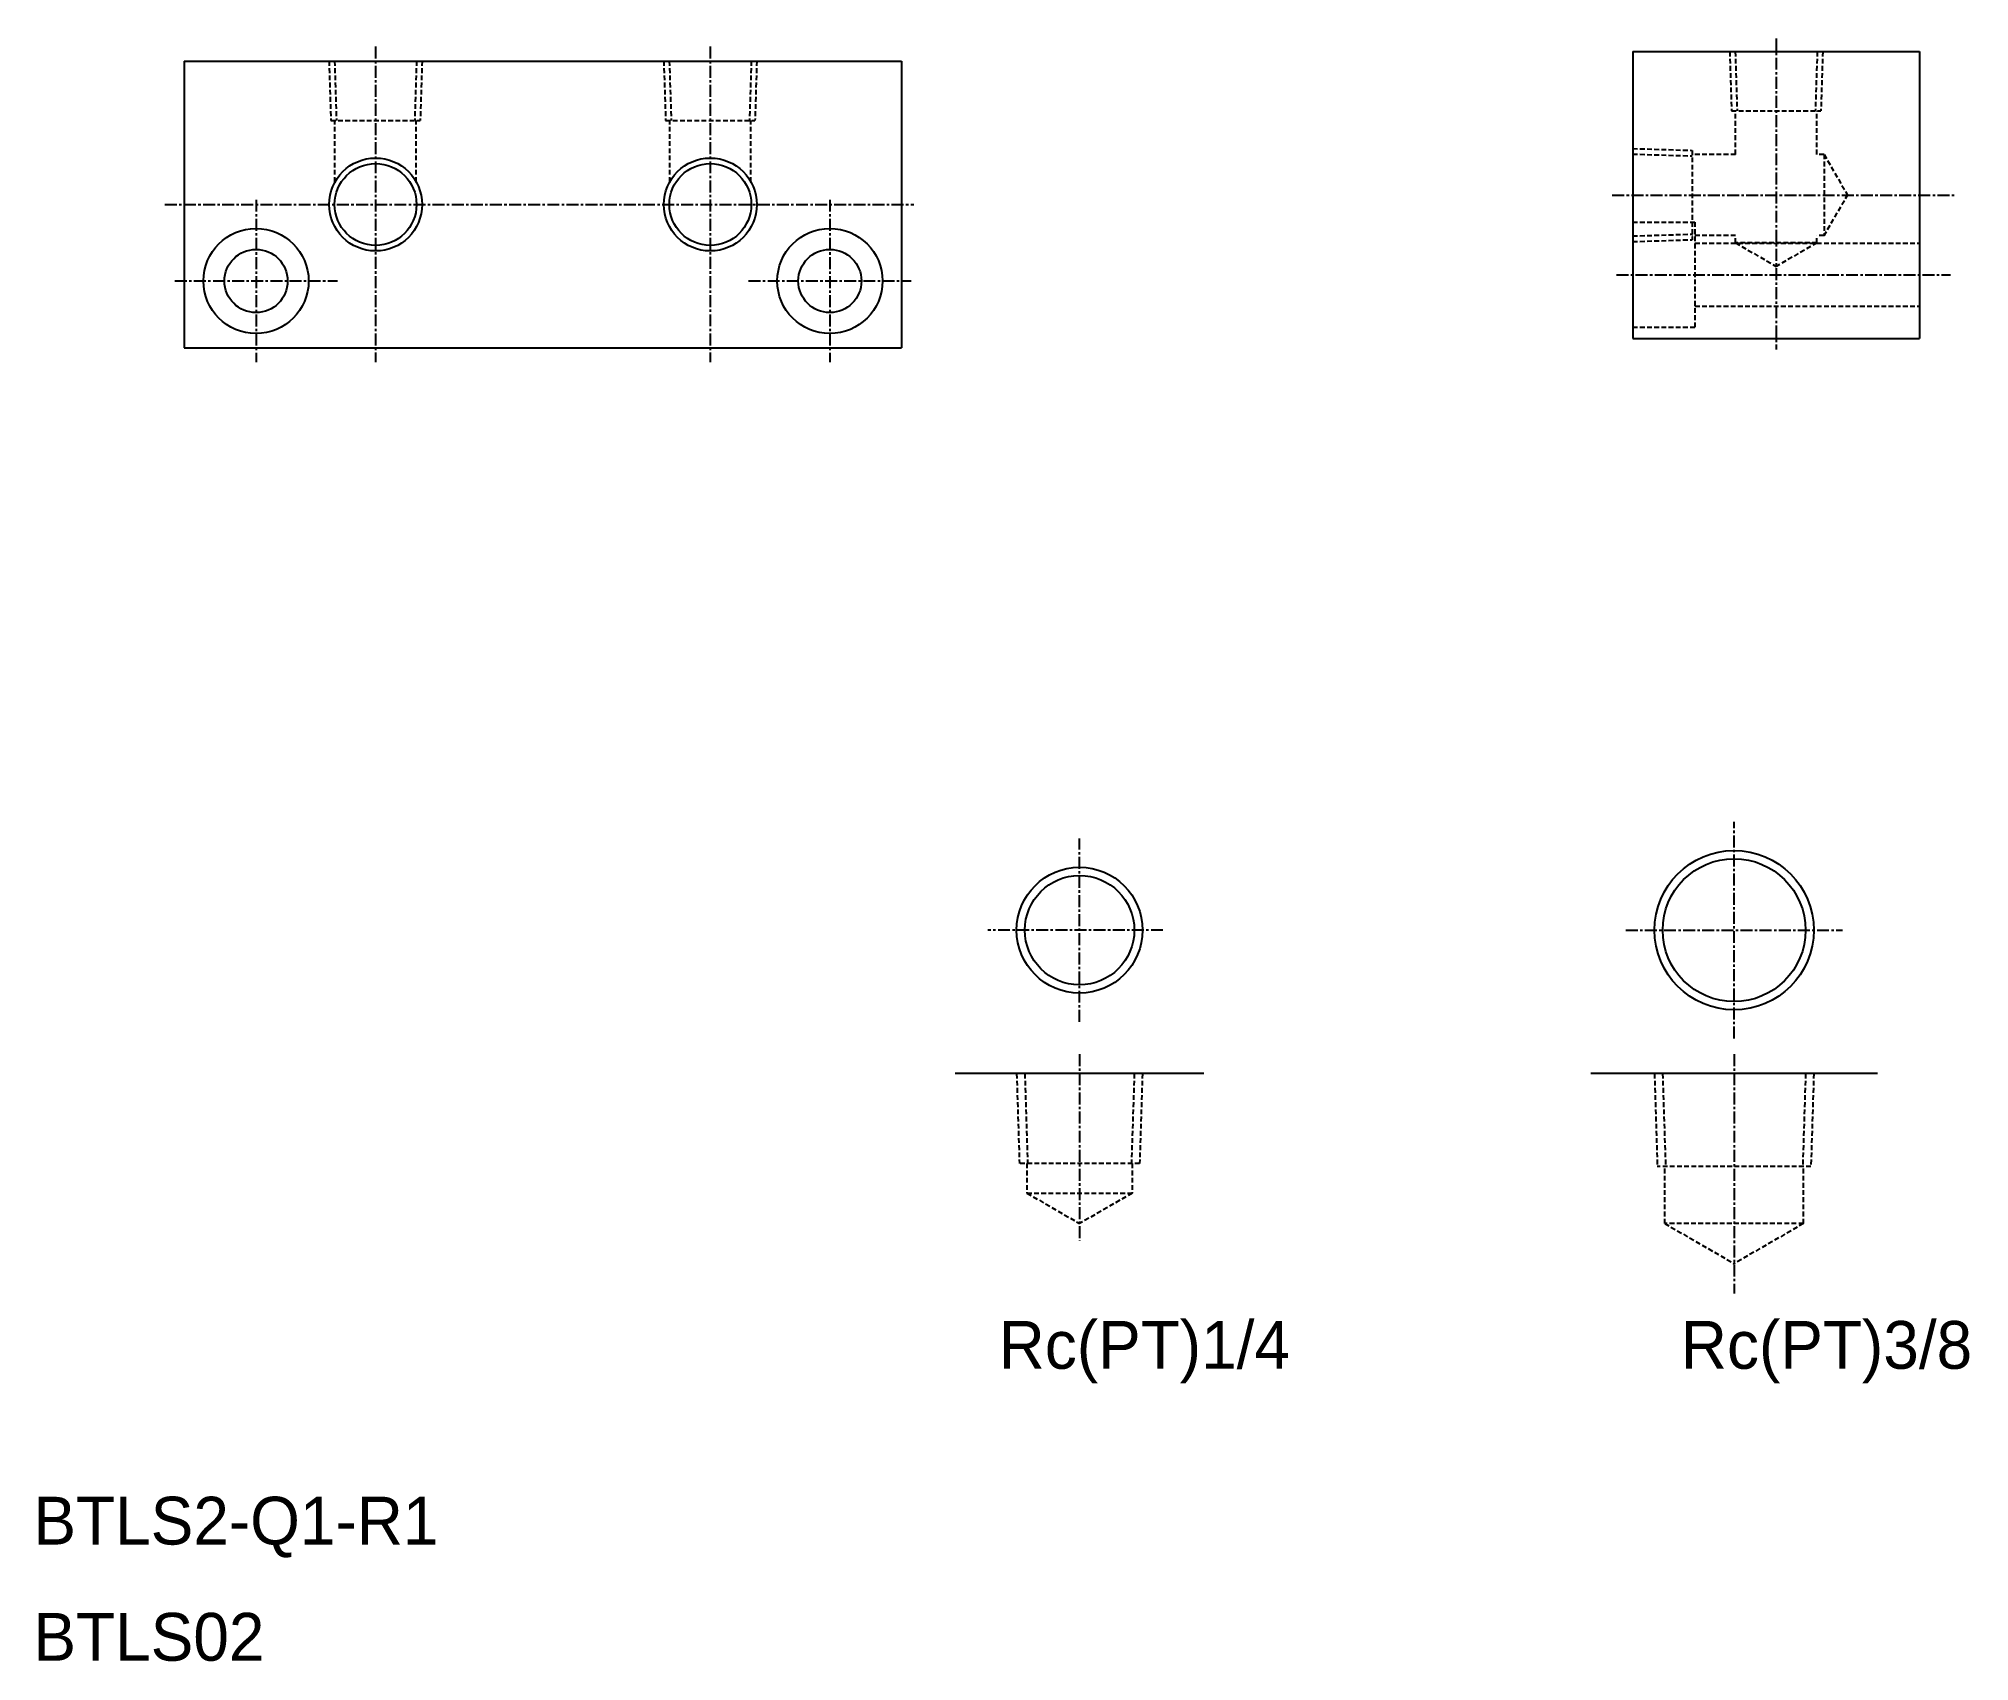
# Model space of a CAD drawing. Extents: x 326 to 528, y 631 to 800.
import ezdxf
from ezdxf.enums import TextEntityAlignment as Align

# ---------------------------------------------------------------- set-up
doc = ezdxf.new("R2010")
doc.units = 0
doc.linetypes.add('CENTER', pattern=[2, 1.25, -0.25, 0.25, -0.25])
doc.linetypes.add('DASHED', pattern=[0.75, 0.5, -0.25])
doc.layers.get('0').update_dxf_attribs({"linetype": 'CONTINUOUS'})
doc.layers.add('CENTER', color=1, linetype='CENTER')

msp = doc.modelspace()

# ---------------------------------------------------------------- linework, layer by layer
at = {"color": 7, "linetype": 'CONTINUOUS'}
for p, q in [((341, 798.09), (416, 798.09)), ((341, 798.09), (341, 768.09)), ((416, 798.09), (416, 768.09)), ((492.45, 799.08), (522.45, 799.08)), ((492.45, 799.08), (492.45, 769.08)), ((522.45, 799.08), (522.45, 769.08)), ((341, 768.09), (416, 768.09)), ((492.45, 769.08), (522.45, 769.08)), ((447.61, 692.2), (421.61, 692.2)), ((518.05, 692.2), (488.05, 692.2))]:
    msp.add_line(p, q, dxfattribs=at)
at = {"color": 3, "linetype": 'DASHED'}
for p, q in [((356.13, 798.09), (356.33, 791.89)), ((356.71, 798.09), (356.91, 791.89)), ((365.28, 798.09), (365.09, 791.89)), ((365.86, 798.09), (365.67, 791.89)), ((391.13, 798.09), (391.33, 791.89)), ((391.71, 798.09), (391.91, 791.89)), ((400.28, 798.09), (400.09, 791.89)), ((400.86, 798.09), (400.67, 791.89)), ((502.59, 799.08), (502.78, 792.88)), ((503.17, 799.08), (503.36, 792.88)), ((511.74, 799.08), (511.54, 792.88)), ((512.32, 799.08), (512.12, 792.88)), ((356.33, 791.89), (365.67, 791.89)), ((356.75, 785.46), (356.75, 791.89)), ((365.25, 785.46), (365.25, 791.89)), ((391.33, 791.89), (400.67, 791.89)), ((391.75, 785.46), (391.75, 791.89)), ((400.25, 785.46), (400.25, 791.89)), ((502.78, 792.88), (512.12, 792.88)), ((503.2, 788.33), (503.2, 792.88)), ((511.7, 788.33), (511.7, 792.88)), ((492.45, 788.94), (498.65, 788.75)), ((492.45, 788.36), (498.65, 788.17)), ((498.65, 788.75), (498.65, 779.41)), ((503.2, 788.33), (498.65, 788.33)), ((512.45, 788.33), (511.7, 788.33)), ((512.45, 788.33), (514.91, 784.08)), ((512.45, 788.33), (512.45, 779.83)), ((512.45, 779.83), (514.91, 784.08)), ((492.45, 781.25), (498.95, 781.25)), ((492.45, 779.8), (498.65, 779.99)), ((492.45, 779.21), (498.65, 779.41)), ((503.2, 779.83), (498.65, 779.83)), ((498.95, 781.25), (498.95, 770.25)), ((503.2, 779.08), (503.2, 779.83)), ((511.7, 779.08), (511.7, 779.83)), ((512.45, 779.83), (511.7, 779.83)), ((498.95, 779.05), (522.45, 779.05)), ((503.2, 779.08), (507.45, 776.62)), ((511.7, 779.08), (503.2, 779.08)), ((511.7, 779.08), (507.45, 776.62)), ((498.95, 772.45), (522.45, 772.45)), ((492.45, 770.25), (498.95, 770.25)), ((428.03, 692.2), (428.32, 682.8)), ((428.88, 692.2), (429.18, 682.8)), ((440.33, 692.2), (440.03, 682.8)), ((441.18, 692.2), (440.89, 682.8)), ((494.72, 692.2), (495.02, 682.5)), ((495.57, 692.2), (495.88, 682.5)), ((510.52, 692.2), (510.22, 682.5)), ((511.38, 692.2), (511.08, 682.5)), ((440.89, 682.8), (428.32, 682.8)), ((429.11, 682.8), (429.11, 679.7)), ((440.11, 682.8), (440.11, 679.7)), ((511.08, 682.5), (495.02, 682.5)), ((495.8, 676.52), (495.8, 682.5)), ((510.3, 676.52), (510.3, 682.5)), ((429.11, 679.7), (440.11, 679.7)), ((429.11, 679.7), (434.61, 676.52)), ((440.11, 679.7), (434.61, 676.52)), ((495.8, 676.52), (503.05, 672.33)), ((510.3, 676.52), (495.8, 676.52)), ((510.3, 676.52), (503.05, 672.33))]:
    msp.add_line(p, q, dxfattribs=at)
for p, q in [((492.45, 791.58), (492.45, 791.58)), ((492.45, 784.08), (492.45, 784.08))]:
    msp.add_line(p, q)
at = {"color": 3, "linetype": 'CONTINUOUS'}
for centre, radius in [((361, 783.09), 4.86), ((396, 783.09), 4.86), ((503.05, 707.2), 8.33), ((434.61, 707.2), 6.58)]:
    msp.add_circle(centre, radius, dxfattribs=at)
at = {"color": 7, "linetype": 'CONTINUOUS'}
for centre, radius in [((361, 783.09), 4.28), ((396, 783.09), 4.28), ((348.5, 775.09), 5.5), ((408.5, 775.09), 5.5), ((348.5, 775.09), 3.3), ((408.5, 775.09), 3.3), ((503.05, 707.2), 7.47), ((434.61, 707.2), 5.72)]:
    msp.add_circle(centre, radius, dxfattribs=at)
at = {"layer": 'CENTER', "color": 1, "linetype": 'CENTER'}
for p, q in [((361, 799.6), (361, 766.59)), ((396, 799.6), (396, 766.59)), ((507.45, 800.44), (507.45, 767.92)), ((348.5, 783.59), (348.5, 766.59)), ((408.5, 783.59), (408.5, 766.59)), ((490.31, 784.08), (526.07, 784.08)), ((338.96, 783.09), (417.28, 783.09)), ((490.75, 775.75), (525.66, 775.75)), ((340, 775.09), (357, 775.09)), ((400, 775.09), (417, 775.09)), ((434.61, 697.62), (434.61, 716.77)), ((503.05, 695.86), (503.05, 718.53)), ((443.33, 707.2), (425.03, 707.2)), ((491.72, 707.2), (514.38, 707.2)), ((434.61, 694.23), (434.61, 674.7)), ((503.05, 694.23), (503.05, 669.2))]:
    msp.add_line(p, q, dxfattribs=at)

# ---------------------------------------------------------------- texts
at = {"color": 7, "linetype": 'CONTINUOUS'}
for s, p in [('Rc(PT)1/4', (456.61, 663.83)), ('Rc(PT)3/8', (527.94, 663.83))]:
    msp.add_text(s, height=5, dxfattribs=at).set_placement(p, align=Align.MIDDLE_RIGHT)
for s, p in [('BTLS2-Q1-R1', (325.22, 642.95)), ('BTLS02', (325.22, 630.8))]:
    msp.add_text(s, height=5, dxfattribs=at).set_placement(p)

doc.saveas('drawing.dxf')
